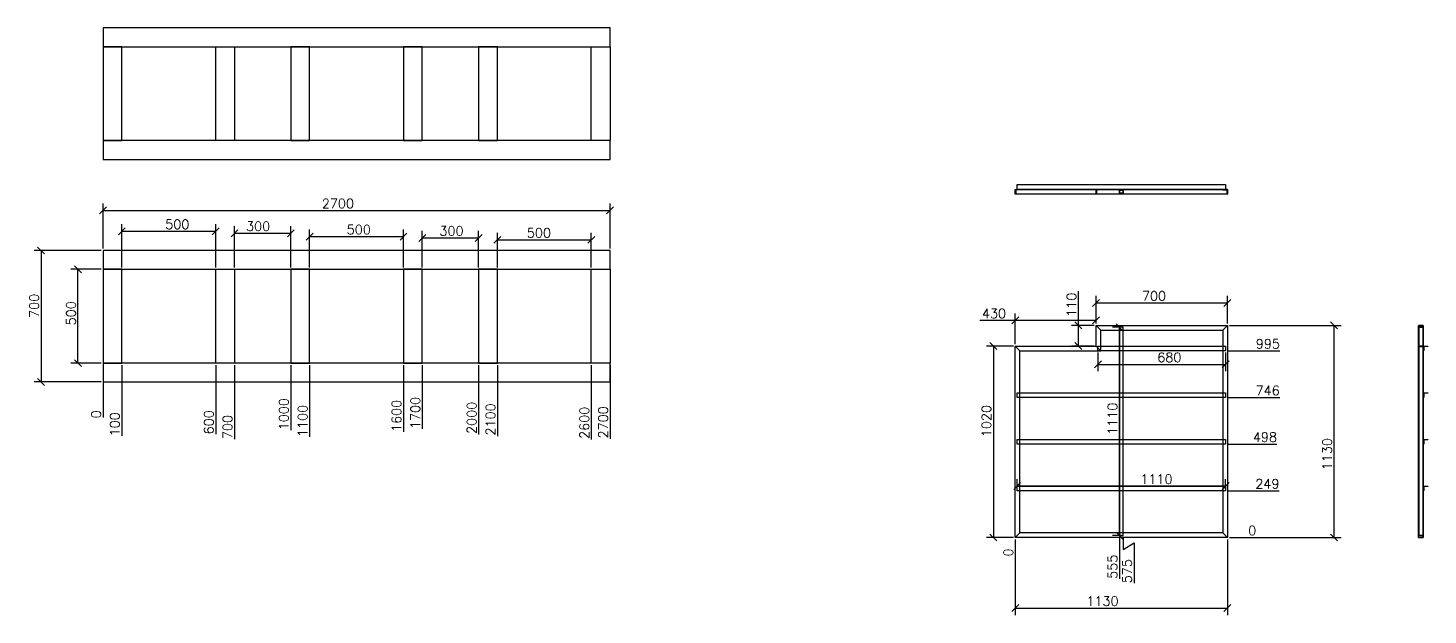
# Model space of a CAD drawing. Header units: millimetres. Extents: x -25270 to 56616, y 992 to 38275.
# Drawn here: x -22888 to -15432, y 33397 to 36523 of the extents above; entities that cross this region are included whole.
import ezdxf

# ---------------------------------------------------------------- set-up
doc = ezdxf.new("R2010")
doc.units = ezdxf.units.MM
doc.layers.add('EPURE', color=2, linetype='Continuous')
doc.layers.add('POTCACH', color=7, linetype='Continuous')
doc.styles.add('DETX4', font='romans.shx', dxfattribs={"height": 50})
doc.dimstyles.new('DETX4', dxfattribs={"dimtxt": 50, "dimasz": 37, "dimexe": 37, "dimexo": 10, "dimgap": 12, "dimtad": 1, "dimdec": 0, "dimdsep": 46, "dimtxsty": 'DETX4', "dimblk": 'OBLIQUE', "dimcen": 0.09, "dimadec": 0, "dimazin": 0, "dimtfac": 1, "dimtdec": 0, "dimtix": 1, "dimtofl": 0, "dimtmove": 0, "dimatfit": 3, "dimldrblk": 'OBLIQUE', "dimfxl": 1, "dimtolj": 1, "dimtzin": 0, "dimarcsym": 0})

# ---------------------------------------------------------------- blocks, each defined once
blk = doc.blocks.new('_OBLIQUE')
at = {"color": 0, "linetype": 'ByBlock'}
blk.add_line((-0.5, -0.5), (0.5, 0.5), dxfattribs=at)
blk = doc.blocks.new('*D218')
at = {"layer": 'Defpoints', "color": 0, "transparency": 16777216}
for p in [(-19788, 35551.2), (-22488, 35337.9), (-19788, 35337.9)]:
    blk.add_point(p, dxfattribs=at)
at = {"layer": 'POTCACH', "color": 0, "lineweight": -2, "transparency": 16777216}
for p, q in [((-22488, 35347.9), (-22488, 35588.2)), ((-19788, 35347.9), (-19788, 35588.2)), ((-22488, 35551.2), (-19788, 35551.2))]:
    blk.add_line(p, q, dxfattribs=at)
at = {"layer": 'POTCACH', "color": 0, "lineweight": -2, "transparency": 16777216, "xscale": 37, "yscale": 37, "zscale": 37, "rotation": 180}
blk.add_blockref('_OBLIQUE', (-22488, 35551.2), dxfattribs=at)
at = {"layer": 'POTCACH', "color": 0, "lineweight": -2, "transparency": 16777216, "xscale": 37, "yscale": 37, "zscale": 37}
blk.add_blockref('_OBLIQUE', (-19788, 35551.2), dxfattribs=at)
at = {"layer": 'POTCACH', "color": 0, "transparency": 16777216, "insert": (-21237.4, 35588.2), "char_height": 50, "attachment_point": 5, "style": 'DETX4'}
blk.add_mtext('\\A1;2700', dxfattribs=at)
blk = doc.blocks.new('*D219')
at = {"layer": 'Defpoints', "color": 0, "transparency": 16777216}
for p in [(-22621.8, 35237.9), (-22488, 35237.9), (-22488, 34737.9)]:
    blk.add_point(p, dxfattribs=at)
at = {"layer": 'POTCACH', "color": 0, "lineweight": -2, "transparency": 16777216}
for p, q in [((-22498, 35237.9), (-22658.8, 35237.9)), ((-22621.8, 34737.9), (-22621.8, 35237.9)), ((-22498, 34737.9), (-22658.8, 34737.9))]:
    blk.add_line(p, q, dxfattribs=at)
at = {"layer": 'POTCACH', "color": 0, "lineweight": -2, "transparency": 16777216, "xscale": 37, "yscale": 37, "zscale": 37}
for p, rotation in [((-22621.8, 35237.9), 90), ((-22621.8, 34737.9), 270)]:
    blk.add_blockref('_OBLIQUE', p, dxfattribs=dict(at, rotation=rotation))
at = {"layer": 'POTCACH', "color": 0, "transparency": 16777216, "insert": (-22658.8, 35003.5), "char_height": 50, "attachment_point": 5, "rotation": 90, "style": 'DETX4'}
blk.add_mtext('\\A1;500', dxfattribs=at)
blk = doc.blocks.new('*D220')
at = {"layer": 'Defpoints', "color": 0, "transparency": 16777216}
for p in [(-22488, 35337.9), (-22817.9, 34637.9), (-22488, 34637.9)]:
    blk.add_point(p, dxfattribs=at)
at = {"layer": 'POTCACH', "color": 0, "lineweight": -2, "transparency": 16777216}
for p, q in [((-22498, 35337.9), (-22854.9, 35337.9)), ((-22817.9, 35337.9), (-22817.9, 34637.9)), ((-22498, 34637.9), (-22854.9, 34637.9))]:
    blk.add_line(p, q, dxfattribs=at)
at = {"layer": 'POTCACH', "color": 0, "lineweight": -2, "transparency": 16777216, "xscale": 37, "yscale": 37, "zscale": 37}
for p, rotation in [((-22817.9, 35337.9), 90), ((-22817.9, 34637.9), 270)]:
    blk.add_blockref('_OBLIQUE', p, dxfattribs=dict(at, rotation=rotation))
at = {"layer": 'POTCACH', "color": 0, "transparency": 16777216, "insert": (-22854.9, 35043.3), "char_height": 50, "attachment_point": 5, "rotation": 90, "style": 'DETX4'}
blk.add_mtext('\\A1;700', dxfattribs=at)
blk = doc.blocks.new('*D221')
at = {"layer": 'Defpoints', "color": 0, "transparency": 16777216}
for p in [(-16500.2, 35058.9), (-17200.2, 34939.2), (-16500.2, 34939.2)]:
    blk.add_point(p, dxfattribs=at)
at = {"layer": 'POTCACH', "color": 0, "lineweight": -2, "transparency": 16777216}
for p, q in [((-17200.2, 34949.2), (-17200.2, 35095.9)), ((-17200.2, 35058.9), (-16500.2, 35058.9)), ((-16500.2, 34949.2), (-16500.2, 35095.9))]:
    blk.add_line(p, q, dxfattribs=at)
at = {"layer": 'POTCACH', "color": 0, "lineweight": -2, "transparency": 16777216, "xscale": 37, "yscale": 37, "zscale": 37, "rotation": 180}
blk.add_blockref('_OBLIQUE', (-17200.2, 35058.9), dxfattribs=at)
at = {"layer": 'POTCACH', "color": 0, "lineweight": -2, "transparency": 16777216, "xscale": 37, "yscale": 37, "zscale": 37}
blk.add_blockref('_OBLIQUE', (-16500.2, 35058.9), dxfattribs=at)
at = {"layer": 'POTCACH', "color": 0, "transparency": 16777216, "insert": (-16891.5, 35095.9), "char_height": 50, "attachment_point": 5, "style": 'DETX4'}
blk.add_mtext('\\A1;700', dxfattribs=at)
blk = doc.blocks.new('*D222')
at = {"layer": 'Defpoints', "color": 0, "transparency": 16777216}
for p in [(-17293.9, 34939.2), (-17200.2, 34939.2), (-17200.2, 34829.2)]:
    blk.add_point(p, dxfattribs=at)
at = {"layer": 'POTCACH', "color": 0, "lineweight": -2, "transparency": 16777216}
for p, q in [((-17293.9, 34939.2), (-17293.9, 35121.6)), ((-17210.2, 34939.2), (-17330.9, 34939.2)), ((-17293.9, 34829.2), (-17293.9, 34939.2)), ((-17210.2, 34829.2), (-17330.9, 34829.2))]:
    blk.add_line(p, q, dxfattribs=at)
at = {"layer": 'POTCACH', "color": 0, "lineweight": -2, "transparency": 16777216, "xscale": 37, "yscale": 37, "zscale": 37}
for p, rotation in [((-17293.9, 34939.2), 90), ((-17293.9, 34829.2), 270)]:
    blk.add_blockref('_OBLIQUE', p, dxfattribs=dict(at, rotation=rotation))
at = {"layer": 'POTCACH', "color": 0, "transparency": 16777216, "insert": (-17330.9, 35048.9), "char_height": 50, "attachment_point": 5, "rotation": 90, "style": 'DETX4'}
blk.add_mtext('\\A1;110', dxfattribs=at)
blk = doc.blocks.new('*D223')
at = {"layer": 'Defpoints', "color": 0, "transparency": 16777216}
for p in [(-17200.2, 34965.4), (-17200.2, 34939.2), (-17630.2, 34829.2)]:
    blk.add_point(p, dxfattribs=at)
at = {"layer": 'POTCACH', "color": 0, "lineweight": -2, "transparency": 16777216}
for p, q in [((-17630.2, 34839.2), (-17630.2, 35002.4)), ((-17200.2, 34949.2), (-17200.2, 35002.4)), ((-17630.2, 34965.4), (-17819.7, 34965.4)), ((-17200.2, 34965.4), (-17630.2, 34965.4))]:
    blk.add_line(p, q, dxfattribs=at)
at = {"layer": 'POTCACH', "color": 0, "lineweight": -2, "transparency": 16777216, "xscale": 37, "yscale": 37, "zscale": 37, "rotation": 180}
blk.add_blockref('_OBLIQUE', (-17630.2, 34965.4), dxfattribs=at)
at = {"layer": 'POTCACH', "color": 0, "lineweight": -2, "transparency": 16777216, "xscale": 37, "yscale": 37, "zscale": 37}
blk.add_blockref('_OBLIQUE', (-17200.2, 34965.4), dxfattribs=at)
at = {"layer": 'POTCACH', "color": 0, "transparency": 16777216, "insert": (-17743.5, 35002.4), "char_height": 50, "attachment_point": 5, "style": 'DETX4'}
blk.add_mtext('\\A1;430', dxfattribs=at)
blk = doc.blocks.new('*D224')
at = {"layer": 'Defpoints', "color": 0, "transparency": 16777216}
for p in [(-17630.2, 34829.2), (-17746.9, 33809.2), (-17630.2, 33809.2)]:
    blk.add_point(p, dxfattribs=at)
at = {"layer": 'POTCACH', "color": 0, "lineweight": -2, "transparency": 16777216}
for p, q in [((-17640.2, 34829.2), (-17783.9, 34829.2)), ((-17746.9, 34829.2), (-17746.9, 33809.2)), ((-17640.2, 33809.2), (-17783.9, 33809.2))]:
    blk.add_line(p, q, dxfattribs=at)
at = {"layer": 'POTCACH', "color": 0, "lineweight": -2, "transparency": 16777216, "xscale": 37, "yscale": 37, "zscale": 37}
for p, rotation in [((-17746.9, 34829.2), 90), ((-17746.9, 33809.2), 270)]:
    blk.add_blockref('_OBLIQUE', p, dxfattribs=dict(at, rotation=rotation))
at = {"layer": 'POTCACH', "color": 0, "transparency": 16777216, "insert": (-17783.9, 34429.5), "char_height": 50, "attachment_point": 5, "rotation": 90, "style": 'DETX4'}
blk.add_mtext('\\A1;1020', dxfattribs=at)
blk = doc.blocks.new('*D225')
at = {"layer": 'Defpoints', "color": 0, "transparency": 16777216}
for p in [(-17630.2, 33809.2), (-16500.2, 33809.2), (-16500.2, 33433.5)]:
    blk.add_point(p, dxfattribs=at)
at = {"layer": 'POTCACH', "color": 0, "lineweight": -2, "transparency": 16777216}
for p, q in [((-17630.2, 33799.2), (-17630.2, 33396.5)), ((-16500.2, 33799.2), (-16500.2, 33396.5)), ((-17630.2, 33433.5), (-16500.2, 33433.5))]:
    blk.add_line(p, q, dxfattribs=at)
at = {"layer": 'POTCACH', "color": 0, "lineweight": -2, "transparency": 16777216, "xscale": 37, "yscale": 37, "zscale": 37, "rotation": 180}
blk.add_blockref('_OBLIQUE', (-17630.2, 33433.5), dxfattribs=at)
at = {"layer": 'POTCACH', "color": 0, "lineweight": -2, "transparency": 16777216, "xscale": 37, "yscale": 37, "zscale": 37}
blk.add_blockref('_OBLIQUE', (-16500.2, 33433.5), dxfattribs=at)
at = {"layer": 'POTCACH', "color": 0, "transparency": 16777216, "insert": (-17165.9, 33470.5), "char_height": 50, "attachment_point": 5, "style": 'DETX4'}
blk.add_mtext('\\A1;1130', dxfattribs=at)
blk = doc.blocks.new('*D226')
at = {"layer": 'Defpoints', "color": 0, "transparency": 16777216}
for p in [(-16500.2, 34939.2), (-15932.2, 34939.2), (-16500.2, 33809.2)]:
    blk.add_point(p, dxfattribs=at)
at = {"layer": 'POTCACH', "color": 0, "lineweight": -2, "transparency": 16777216}
for p, q in [((-16490.2, 34939.2), (-15895.2, 34939.2)), ((-15932.2, 33809.2), (-15932.2, 34939.2)), ((-16490.2, 33809.2), (-15895.2, 33809.2))]:
    blk.add_line(p, q, dxfattribs=at)
at = {"layer": 'POTCACH', "color": 0, "lineweight": -2, "transparency": 16777216, "xscale": 37, "yscale": 37, "zscale": 37}
for p, rotation in [((-15932.2, 34939.2), 90), ((-15932.2, 33809.2), 270)]:
    blk.add_blockref('_OBLIQUE', p, dxfattribs=dict(at, rotation=rotation))
at = {"layer": 'POTCACH', "color": 0, "transparency": 16777216, "insert": (-15969.2, 34253), "char_height": 50, "attachment_point": 5, "rotation": 90, "style": 'DETX4'}
blk.add_mtext('\\A1;1130', dxfattribs=at)
blk = doc.blocks.new('*D227')
at = {"layer": 'Defpoints', "color": 0, "transparency": 16777216}
for p in [(-17075.2, 34929.2), (-17055.2, 34929.2), (-17055.2, 33819.2)]:
    blk.add_point(p, dxfattribs=at)
at = {"layer": 'POTCACH', "color": 0, "lineweight": -2, "transparency": 16777216}
for p, q in [((-17065.2, 34929.2), (-17112.2, 34929.2)), ((-17075.2, 33819.2), (-17075.2, 34929.2)), ((-17065.2, 33819.2), (-17112.2, 33819.2))]:
    blk.add_line(p, q, dxfattribs=at)
at = {"layer": 'POTCACH', "color": 0, "lineweight": -2, "transparency": 16777216, "xscale": 37, "yscale": 37, "zscale": 37}
for p, rotation in [((-17075.2, 34929.2), 90), ((-17075.2, 33819.2), 270)]:
    blk.add_blockref('_OBLIQUE', p, dxfattribs=dict(at, rotation=rotation))
at = {"layer": 'POTCACH', "color": 0, "transparency": 16777216, "insert": (-17112.2, 34441.5), "char_height": 50, "attachment_point": 5, "rotation": 90, "style": 'DETX4'}
blk.add_mtext('\\A1;1110', dxfattribs=at)
blk = doc.blocks.new('*D228')
at = {"layer": 'Defpoints', "color": 0, "transparency": 16777216}
for p in [(-17620.2, 34083), (-17620.2, 34058), (-16510.2, 34058)]:
    blk.add_point(p, dxfattribs=at)
at = {"layer": 'POTCACH', "color": 0, "lineweight": -2, "transparency": 16777216}
for p, q in [((-17620.2, 34068), (-17620.2, 34120)), ((-16510.2, 34083), (-17620.2, 34083)), ((-16510.2, 34068), (-16510.2, 34120))]:
    blk.add_line(p, q, dxfattribs=at)
at = {"layer": 'POTCACH', "color": 0, "lineweight": -2, "transparency": 16777216, "xscale": 37, "yscale": 37, "zscale": 37, "rotation": 180}
blk.add_blockref('_OBLIQUE', (-17620.2, 34083), dxfattribs=at)
at = {"layer": 'POTCACH', "color": 0, "lineweight": -2, "transparency": 16777216, "xscale": 37, "yscale": 37, "zscale": 37}
blk.add_blockref('_OBLIQUE', (-16510.2, 34083), dxfattribs=at)
at = {"layer": 'POTCACH', "color": 0, "transparency": 16777216, "insert": (-16878.4, 34120), "char_height": 50, "attachment_point": 5, "style": 'DETX4'}
blk.add_mtext('\\A1;1110', dxfattribs=at)
blk = doc.blocks.new('*D229')
at = {"layer": 'Defpoints', "color": 0, "transparency": 16777216}
for p in [(-17190.2, 34804.2), (-16510.2, 34804.2), (-16510.2, 34731.6)]:
    blk.add_point(p, dxfattribs=at)
at = {"layer": 'POTCACH', "color": 0, "lineweight": -2, "transparency": 16777216}
for p, q in [((-17190.2, 34794.2), (-17190.2, 34694.6)), ((-16510.2, 34794.2), (-16510.2, 34694.6)), ((-17190.2, 34731.6), (-16510.2, 34731.6))]:
    blk.add_line(p, q, dxfattribs=at)
at = {"layer": 'POTCACH', "color": 0, "lineweight": -2, "transparency": 16777216, "xscale": 37, "yscale": 37, "zscale": 37, "rotation": 180}
blk.add_blockref('_OBLIQUE', (-17190.2, 34731.6), dxfattribs=at)
at = {"layer": 'POTCACH', "color": 0, "lineweight": -2, "transparency": 16777216, "xscale": 37, "yscale": 37, "zscale": 37}
blk.add_blockref('_OBLIQUE', (-16510.2, 34731.6), dxfattribs=at)
at = {"layer": 'POTCACH', "color": 0, "transparency": 16777216, "insert": (-16809.6, 34768.6), "char_height": 50, "attachment_point": 5, "style": 'DETX4'}
blk.add_mtext('\\A1;680', dxfattribs=at)
blk = doc.blocks.new('*D230')
at = {"layer": 'Defpoints', "color": 0, "transparency": 16777216}
for p in [(-16500.2, 33809.2), (-16500.2, 33809.2), (-16396.8, 33809.2)]:
    blk.add_point(p, dxfattribs=at)
at = {"layer": 'POTCACH', "color": 0, "lineweight": -2, "transparency": 16777216}
blk.add_line((-16490.2, 33809.2), (-16351.5, 33809.2), dxfattribs=at)
at = {"layer": 'POTCACH', "color": 0, "transparency": 16777216, "insert": (-16368.2, 33846.2), "char_height": 50, "attachment_point": 5, "style": 'DETX4'}
blk.add_mtext('\\A1;0', dxfattribs=at)
blk = doc.blocks.new('*D231')
at = {"layer": 'Defpoints', "color": 0, "transparency": 16777216}
for p in [(-16510.2, 34058), (-16362.7, 34058), (-16500.2, 33809.2)]:
    blk.add_point(p, dxfattribs=at)
at = {"layer": 'POTCACH', "color": 0, "lineweight": -2, "transparency": 16777216}
blk.add_line((-16500.2, 34058), (-16224.5, 34058), dxfattribs=at)
at = {"layer": 'POTCACH', "color": 0, "transparency": 16777216, "insert": (-16287.6, 34095), "char_height": 50, "attachment_point": 5, "style": 'DETX4'}
blk.add_mtext('\\A1;249', dxfattribs=at)
blk = doc.blocks.new('*D232')
at = {"layer": 'Defpoints', "color": 0, "transparency": 16777216}
for p in [(-16510.2, 34306.7), (-16377.1, 34306.7), (-16500.2, 33809.2)]:
    blk.add_point(p, dxfattribs=at)
at = {"layer": 'POTCACH', "color": 0, "lineweight": -2, "transparency": 16777216}
blk.add_line((-16500.2, 34306.7), (-16236.5, 34306.7), dxfattribs=at)
at = {"layer": 'POTCACH', "color": 0, "transparency": 16777216, "insert": (-16300.8, 34343.7), "char_height": 50, "attachment_point": 5, "style": 'DETX4'}
blk.add_mtext('\\A1;498', dxfattribs=at)
blk = doc.blocks.new('*D233')
at = {"layer": 'Defpoints', "color": 0, "transparency": 16777216}
for p in [(-16510.2, 34555.5), (-16362.6, 34555.5), (-16500.2, 33809.2)]:
    blk.add_point(p, dxfattribs=at)
at = {"layer": 'POTCACH', "color": 0, "lineweight": -2, "transparency": 16777216}
blk.add_line((-16500.2, 34555.5), (-16222, 34555.5), dxfattribs=at)
at = {"layer": 'POTCACH', "color": 0, "transparency": 16777216, "insert": (-16286.3, 34592.5), "char_height": 50, "attachment_point": 5, "style": 'DETX4'}
blk.add_mtext('\\A1;746', dxfattribs=at)
blk = doc.blocks.new('*D234')
at = {"layer": 'Defpoints', "color": 0, "transparency": 16777216}
for p in [(-16510.2, 34804.2), (-16361.5, 34804.2), (-16500.2, 33809.2)]:
    blk.add_point(p, dxfattribs=at)
at = {"layer": 'POTCACH', "color": 0, "lineweight": -2, "transparency": 16777216}
blk.add_line((-16500.2, 34804.2), (-16221, 34804.2), dxfattribs=at)
at = {"layer": 'POTCACH', "color": 0, "transparency": 16777216, "insert": (-16285.2, 34841.2), "char_height": 50, "attachment_point": 5, "style": 'DETX4'}
blk.add_mtext('\\A1;995', dxfattribs=at)
blk = doc.blocks.new('*D235')
at = {"layer": 'Defpoints', "color": 0, "transparency": 16777216}
for p in [(-17630.2, 33809.2), (-17630.2, 33809.2), (-17630.2, 33758.1)]:
    blk.add_point(p, dxfattribs=at)
at = {"layer": 'POTCACH', "color": 0, "lineweight": -2, "transparency": 16777216}
blk.add_line((-17630.2, 33799.2), (-17630.2, 33712.8), dxfattribs=at)
at = {"layer": 'POTCACH', "color": 0, "transparency": 16777216, "insert": (-17667.2, 33729.4), "char_height": 50, "attachment_point": 5, "rotation": 90, "style": 'DETX4'}
blk.add_mtext('\\A1;0', dxfattribs=at)
blk = doc.blocks.new('*D236')
at = {"layer": 'Defpoints', "color": 0, "transparency": 16777216}
for p in [(-17630.2, 33809.2), (-17075.2, 33819.2), (-17075.2, 33729.7)]:
    blk.add_point(p, dxfattribs=at)
at = {"layer": 'POTCACH', "color": 0, "lineweight": -2, "transparency": 16777216}
blk.add_line((-17075.2, 33809.2), (-17075.2, 33589.1), dxfattribs=at)
at = {"layer": 'POTCACH', "color": 0, "transparency": 16777216, "insert": (-17112.2, 33653.4), "char_height": 50, "attachment_point": 5, "rotation": 90, "style": 'DETX4'}
blk.add_mtext('\\A1;555', dxfattribs=at)
blk = doc.blocks.new('*D237')
at = {"layer": 'Defpoints', "color": 0, "transparency": 16777216}
for p in [(-17630.2, 33809.2), (-17055.2, 33819.2), (-16997.8, 33706.2)]:
    blk.add_point(p, dxfattribs=at)
at = {"layer": 'POTCACH', "color": 0, "lineweight": -2, "transparency": 16777216}
for p, q in [((-17055.2, 33809.2), (-17055.2, 33745.2)), ((-17055.2, 33745.2), (-16997.8, 33780.2)), ((-16997.8, 33780.2), (-16997.8, 33565.6))]:
    blk.add_line(p, q, dxfattribs=at)
at = {"layer": 'POTCACH', "color": 0, "transparency": 16777216, "insert": (-17034.8, 33629.9), "char_height": 50, "attachment_point": 5, "rotation": 90, "style": 'DETX4'}
blk.add_mtext('\\A1;575', dxfattribs=at)
blk = doc.blocks.new('*D238')
at = {"layer": 'Defpoints', "color": 0, "transparency": 16777216}
for p in [(-22488, 34737.9), (-22488, 34687.9), (-22488, 34493.6)]:
    blk.add_point(p, dxfattribs=at)
at = {"layer": 'POTCACH', "color": 0, "lineweight": -2, "transparency": 16777216}
blk.add_line((-22488, 34727.9), (-22488, 34448.3), dxfattribs=at)
at = {"layer": 'POTCACH', "color": 0, "transparency": 16777216, "insert": (-22525, 34465), "char_height": 50, "attachment_point": 5, "rotation": 90, "style": 'DETX4'}
blk.add_mtext('\\A1;0', dxfattribs=at)
blk = doc.blocks.new('*D239')
at = {"layer": 'Defpoints', "color": 0, "transparency": 16777216}
for p in [(-22488, 34687.9), (-22388, 34737.9), (-22388, 34484.7)]:
    blk.add_point(p, dxfattribs=at)
at = {"layer": 'POTCACH', "color": 0, "lineweight": -2, "transparency": 16777216}
blk.add_line((-22388, 34727.9), (-22388, 34351.3), dxfattribs=at)
at = {"layer": 'POTCACH', "color": 0, "transparency": 16777216, "insert": (-22425, 34412), "char_height": 50, "attachment_point": 5, "rotation": 90, "style": 'DETX4'}
blk.add_mtext('\\A1;100', dxfattribs=at)
blk = doc.blocks.new('*D240')
at = {"layer": 'Defpoints', "color": 0, "transparency": 16777216}
for p in [(-22488, 34687.9), (-21888, 34737.9), (-21888, 34498.1)]:
    blk.add_point(p, dxfattribs=at)
at = {"layer": 'POTCACH', "color": 0, "lineweight": -2, "transparency": 16777216}
blk.add_line((-21888, 34727.9), (-21888, 34359.9), dxfattribs=at)
at = {"layer": 'POTCACH', "color": 0, "transparency": 16777216, "insert": (-21925, 34423), "char_height": 50, "attachment_point": 5, "rotation": 90, "style": 'DETX4'}
blk.add_mtext('\\A1;600', dxfattribs=at)
blk = doc.blocks.new('*D241')
at = {"layer": 'Defpoints', "color": 0, "transparency": 16777216}
for p in [(-22488, 34687.9), (-21788, 34737.9), (-21788, 34473.6)]:
    blk.add_point(p, dxfattribs=at)
at = {"layer": 'POTCACH', "color": 0, "lineweight": -2, "transparency": 16777216}
blk.add_line((-21788, 34727.9), (-21788, 34333.1), dxfattribs=at)
at = {"layer": 'POTCACH', "color": 0, "transparency": 16777216, "insert": (-21825, 34397.4), "char_height": 50, "attachment_point": 5, "rotation": 90, "style": 'DETX4'}
blk.add_mtext('\\A1;700', dxfattribs=at)
blk = doc.blocks.new('*D242')
at = {"layer": 'Defpoints', "color": 0, "transparency": 16777216}
for p in [(-22488, 34687.9), (-21488, 34737.9), (-21488, 34562.4)]:
    blk.add_point(p, dxfattribs=at)
at = {"layer": 'POTCACH', "color": 0, "lineweight": -2, "transparency": 16777216}
blk.add_line((-21488, 34727.9), (-21488, 34381.4), dxfattribs=at)
at = {"layer": 'POTCACH', "color": 0, "transparency": 16777216, "insert": (-21525, 34465.9), "char_height": 50, "attachment_point": 5, "rotation": 90, "style": 'DETX4'}
blk.add_mtext('\\A1;1000', dxfattribs=at)
blk = doc.blocks.new('*D243')
at = {"layer": 'Defpoints', "color": 0, "transparency": 16777216}
for p in [(-22488, 34687.9), (-21388, 34737.9), (-21388, 34526.9)]:
    blk.add_point(p, dxfattribs=at)
at = {"layer": 'POTCACH', "color": 0, "lineweight": -2, "transparency": 16777216}
blk.add_line((-21388, 34727.9), (-21388, 34345.9), dxfattribs=at)
at = {"layer": 'POTCACH', "color": 0, "transparency": 16777216, "insert": (-21425, 34430.4), "char_height": 50, "attachment_point": 5, "rotation": 90, "style": 'DETX4'}
blk.add_mtext('\\A1;1100', dxfattribs=at)
blk = doc.blocks.new('*D244')
at = {"layer": 'Defpoints', "color": 0, "transparency": 16777216}
for p in [(-22488, 34687.9), (-20888, 34737.9), (-20888, 34553.6)]:
    blk.add_point(p, dxfattribs=at)
at = {"layer": 'POTCACH', "color": 0, "lineweight": -2, "transparency": 16777216}
blk.add_line((-20888, 34727.9), (-20888, 34372.5), dxfattribs=at)
at = {"layer": 'POTCACH', "color": 0, "transparency": 16777216, "insert": (-20925, 34457), "char_height": 50, "attachment_point": 5, "rotation": 90, "style": 'DETX4'}
blk.add_mtext('\\A1;1600', dxfattribs=at)
blk = doc.blocks.new('*D245')
at = {"layer": 'Defpoints', "color": 0, "transparency": 16777216}
for p in [(-22488, 34687.9), (-20788, 34737.9), (-20788, 34569.1)]:
    blk.add_point(p, dxfattribs=at)
at = {"layer": 'POTCACH', "color": 0, "lineweight": -2, "transparency": 16777216}
blk.add_line((-20788, 34727.9), (-20788, 34388.1), dxfattribs=at)
at = {"layer": 'POTCACH', "color": 0, "transparency": 16777216, "insert": (-20825, 34472.6), "char_height": 50, "attachment_point": 5, "rotation": 90, "style": 'DETX4'}
blk.add_mtext('\\A1;1700', dxfattribs=at)
blk = doc.blocks.new('*D246')
at = {"layer": 'Defpoints', "color": 0, "transparency": 16777216}
for p in [(-22488, 34687.9), (-20488, 34737.9), (-20488, 34546.8)]:
    blk.add_point(p, dxfattribs=at)
at = {"layer": 'POTCACH', "color": 0, "lineweight": -2, "transparency": 16777216}
blk.add_line((-20488, 34727.9), (-20488, 34358.6), dxfattribs=at)
at = {"layer": 'POTCACH', "color": 0, "transparency": 16777216, "insert": (-20525, 34446.7), "char_height": 50, "attachment_point": 5, "rotation": 90, "style": 'DETX4'}
blk.add_mtext('\\A1;2000', dxfattribs=at)
blk = doc.blocks.new('*D247')
at = {"layer": 'Defpoints', "color": 0, "transparency": 16777216}
for p in [(-22488, 34687.9), (-20388, 34737.9), (-20388, 34537.9)]:
    blk.add_point(p, dxfattribs=at)
at = {"layer": 'POTCACH', "color": 0, "lineweight": -2, "transparency": 16777216}
blk.add_line((-20388, 34727.9), (-20388, 34349.8), dxfattribs=at)
at = {"layer": 'POTCACH', "color": 0, "transparency": 16777216, "insert": (-20425, 34437.8), "char_height": 50, "attachment_point": 5, "rotation": 90, "style": 'DETX4'}
blk.add_mtext('\\A1;2100', dxfattribs=at)
blk = doc.blocks.new('*D248')
at = {"layer": 'Defpoints', "color": 0, "transparency": 16777216}
for p in [(-22488, 34687.9), (-19888, 34737.9), (-19888, 34520.2)]:
    blk.add_point(p, dxfattribs=at)
at = {"layer": 'POTCACH', "color": 0, "lineweight": -2, "transparency": 16777216}
blk.add_line((-19888, 34727.9), (-19888, 34332), dxfattribs=at)
at = {"layer": 'POTCACH', "color": 0, "transparency": 16777216, "insert": (-19925, 34420.1), "char_height": 50, "attachment_point": 5, "rotation": 90, "style": 'DETX4'}
blk.add_mtext('\\A1;2600', dxfattribs=at)
blk = doc.blocks.new('*D249')
at = {"layer": 'Defpoints', "color": 0, "transparency": 16777216}
for p in [(-22488, 34687.9), (-19788, 34737.9), (-19788, 34522.4)]:
    blk.add_point(p, dxfattribs=at)
at = {"layer": 'POTCACH', "color": 0, "lineweight": -2, "transparency": 16777216}
blk.add_line((-19788, 34727.9), (-19788, 34334.2), dxfattribs=at)
at = {"layer": 'POTCACH', "color": 0, "transparency": 16777216, "insert": (-19825, 34422.3), "char_height": 50, "attachment_point": 5, "rotation": 90, "style": 'DETX4'}
blk.add_mtext('\\A1;2700', dxfattribs=at)
blk = doc.blocks.new('*D250')
at = {"layer": 'Defpoints', "color": 0, "transparency": 16777216}
for p in [(-21888, 35440.4), (-22388, 35237.9), (-21888, 35237.9)]:
    blk.add_point(p, dxfattribs=at)
at = {"layer": 'POTCACH', "color": 0, "lineweight": -2, "transparency": 16777216}
for p, q in [((-22388, 35247.9), (-22388, 35477.4)), ((-22388, 35440.4), (-21888, 35440.4)), ((-21888, 35247.9), (-21888, 35477.4))]:
    blk.add_line(p, q, dxfattribs=at)
at = {"layer": 'POTCACH', "color": 0, "lineweight": -2, "transparency": 16777216, "xscale": 37, "yscale": 37, "zscale": 37, "rotation": 180}
blk.add_blockref('_OBLIQUE', (-22388, 35440.4), dxfattribs=at)
at = {"layer": 'POTCACH', "color": 0, "lineweight": -2, "transparency": 16777216, "xscale": 37, "yscale": 37, "zscale": 37}
blk.add_blockref('_OBLIQUE', (-21888, 35440.4), dxfattribs=at)
at = {"layer": 'POTCACH', "color": 0, "transparency": 16777216, "insert": (-22092.4, 35477.4), "char_height": 50, "attachment_point": 5, "style": 'DETX4'}
blk.add_mtext('\\A1;500', dxfattribs=at)
blk = doc.blocks.new('*D251')
at = {"layer": 'Defpoints', "color": 0, "transparency": 16777216}
for p in [(-21488, 35429.9), (-21788, 35237.9), (-21488, 35237.9)]:
    blk.add_point(p, dxfattribs=at)
at = {"layer": 'POTCACH', "color": 0, "lineweight": -2, "transparency": 16777216}
for p, q in [((-21788, 35247.9), (-21788, 35466.9)), ((-21788, 35429.9), (-21488, 35429.9)), ((-21488, 35247.9), (-21488, 35466.9))]:
    blk.add_line(p, q, dxfattribs=at)
at = {"layer": 'POTCACH', "color": 0, "lineweight": -2, "transparency": 16777216, "xscale": 37, "yscale": 37, "zscale": 37, "rotation": 180}
blk.add_blockref('_OBLIQUE', (-21788, 35429.9), dxfattribs=at)
at = {"layer": 'POTCACH', "color": 0, "lineweight": -2, "transparency": 16777216, "xscale": 37, "yscale": 37, "zscale": 37}
blk.add_blockref('_OBLIQUE', (-21488, 35429.9), dxfattribs=at)
at = {"layer": 'POTCACH', "color": 0, "transparency": 16777216, "insert": (-21662.2, 35466.9), "char_height": 50, "attachment_point": 5, "style": 'DETX4'}
blk.add_mtext('\\A1;300', dxfattribs=at)
blk = doc.blocks.new('*D252')
at = {"layer": 'Defpoints', "color": 0, "transparency": 16777216}
for p in [(-20888, 35412.2), (-21388, 35237.9), (-20888, 35237.9)]:
    blk.add_point(p, dxfattribs=at)
at = {"layer": 'POTCACH', "color": 0, "lineweight": -2, "transparency": 16777216}
for p, q in [((-21388, 35247.9), (-21388, 35449.2)), ((-20888, 35247.9), (-20888, 35449.2)), ((-21388, 35412.2), (-20888, 35412.2))]:
    blk.add_line(p, q, dxfattribs=at)
at = {"layer": 'POTCACH', "color": 0, "lineweight": -2, "transparency": 16777216, "xscale": 37, "yscale": 37, "zscale": 37, "rotation": 180}
blk.add_blockref('_OBLIQUE', (-21388, 35412.2), dxfattribs=at)
at = {"layer": 'POTCACH', "color": 0, "lineweight": -2, "transparency": 16777216, "xscale": 37, "yscale": 37, "zscale": 37}
blk.add_blockref('_OBLIQUE', (-20888, 35412.2), dxfattribs=at)
at = {"layer": 'POTCACH', "color": 0, "transparency": 16777216, "insert": (-21126.2, 35449.2), "char_height": 50, "attachment_point": 5, "style": 'DETX4'}
blk.add_mtext('\\A1;500', dxfattribs=at)
blk = doc.blocks.new('*D253')
at = {"layer": 'Defpoints', "color": 0, "transparency": 16777216}
for p in [(-20488, 35405.2), (-20788, 35237.9), (-20488, 35237.9)]:
    blk.add_point(p, dxfattribs=at)
at = {"layer": 'POTCACH', "color": 0, "lineweight": -2, "transparency": 16777216}
for p, q in [((-20788, 35247.9), (-20788, 35442.2)), ((-20488, 35247.9), (-20488, 35442.2)), ((-20788, 35405.2), (-20488, 35405.2))]:
    blk.add_line(p, q, dxfattribs=at)
at = {"layer": 'POTCACH', "color": 0, "lineweight": -2, "transparency": 16777216, "xscale": 37, "yscale": 37, "zscale": 37, "rotation": 180}
blk.add_blockref('_OBLIQUE', (-20788, 35405.2), dxfattribs=at)
at = {"layer": 'POTCACH', "color": 0, "lineweight": -2, "transparency": 16777216, "xscale": 37, "yscale": 37, "zscale": 37}
blk.add_blockref('_OBLIQUE', (-20488, 35405.2), dxfattribs=at)
at = {"layer": 'POTCACH', "color": 0, "transparency": 16777216, "insert": (-20632.4, 35442.2), "char_height": 50, "attachment_point": 5, "style": 'DETX4'}
blk.add_mtext('\\A1;300', dxfattribs=at)
blk = doc.blocks.new('*D254')
at = {"layer": 'Defpoints', "color": 0, "transparency": 16777216}
for p in [(-19888, 35394.6), (-20388, 35237.9), (-19888, 35237.9)]:
    blk.add_point(p, dxfattribs=at)
at = {"layer": 'POTCACH', "color": 0, "lineweight": -2, "transparency": 16777216}
for p, q in [((-20388, 35247.9), (-20388, 35431.6)), ((-19888, 35247.9), (-19888, 35431.6)), ((-20388, 35394.6), (-19888, 35394.6))]:
    blk.add_line(p, q, dxfattribs=at)
at = {"layer": 'POTCACH', "color": 0, "lineweight": -2, "transparency": 16777216, "xscale": 37, "yscale": 37, "zscale": 37, "rotation": 180}
blk.add_blockref('_OBLIQUE', (-20388, 35394.6), dxfattribs=at)
at = {"layer": 'POTCACH', "color": 0, "lineweight": -2, "transparency": 16777216, "xscale": 37, "yscale": 37, "zscale": 37}
blk.add_blockref('_OBLIQUE', (-19888, 35394.6), dxfattribs=at)
at = {"layer": 'POTCACH', "color": 0, "transparency": 16777216, "insert": (-20166.9, 35431.6), "char_height": 50, "attachment_point": 5, "style": 'DETX4'}
blk.add_mtext('\\A1;500', dxfattribs=at)

msp = doc.modelspace()

# ---------------------------------------------------------------- linework, layer by layer
at = {"layer": 'EPURE'}
for points in [[(-17630.2, 35663.7), (-17605.2, 35663.7), (-17605.2, 35663.1, -0.414214), (-17607, 35661.2), (-17623.9, 35661.2, 0.414214), (-17627.7, 35657.5), (-17627.7, 35640.6, -0.414214), (-17629.5, 35638.7), (-17630.2, 35638.7), (-17630.2, 35663.7)], [(-17200.2, 35663.7), (-17175.2, 35663.7), (-17175.2, 35663.1, -0.414214), (-17177, 35661.2), (-17193.9, 35661.2, 0.414214), (-17197.7, 35657.5), (-17197.7, 35640.6, -0.414214), (-17199.5, 35638.7), (-17200.2, 35638.7), (-17200.2, 35663.7)], [(-16500.2, 35663.7), (-16525.2, 35663.7), (-16525.2, 35663.1, 0.414214), (-16523.3, 35661.2), (-16506.4, 35661.2, -0.414214), (-16502.7, 35657.5), (-16502.7, 35640.6, 0.414214), (-16500.8, 35638.7), (-16500.2, 35638.7), (-16500.2, 35663.7)], [(-15457.3, 34939.2), (-15482.3, 34939.2), (-15482.3, 34938.6, 0.414214), (-15480.4, 34936.7), (-15463.5, 34936.7, -0.414214), (-15459.8, 34933), (-15459.8, 34916.1, 0.414214), (-15457.9, 34914.2), (-15457.3, 34914.2), (-15457.3, 34939.2)], [(-15457.3, 34829.2), (-15482.3, 34829.2), (-15482.3, 34828.6, 0.414214), (-15480.4, 34826.7), (-15463.5, 34826.7, -0.414214), (-15459.8, 34823), (-15459.8, 34806.1, 0.414214), (-15457.9, 34804.2), (-15457.3, 34804.2), (-15457.3, 34829.2)], [(-15457.3, 34829.2), (-15432.3, 34829.2), (-15432.3, 34828.6, -0.414214), (-15434.2, 34826.7), (-15451, 34826.7, 0.414214), (-15454.8, 34823), (-15454.8, 34806.1, -0.414214), (-15456.7, 34804.2), (-15457.3, 34804.2), (-15457.3, 34829.2)], [(-15457.3, 34580.5), (-15432.3, 34580.5), (-15432.3, 34579.8, -0.414214), (-15434.2, 34578), (-15451, 34578, 0.414214), (-15454.8, 34574.2), (-15454.8, 34557.3, -0.414214), (-15456.7, 34555.5), (-15457.3, 34555.5), (-15457.3, 34580.5)], [(-15457.3, 34331.7), (-15432.3, 34331.7), (-15432.3, 34331.1, -0.414214), (-15434.2, 34329.2), (-15451, 34329.2, 0.414214), (-15454.8, 34325.5), (-15454.8, 34308.6, -0.414214), (-15456.7, 34306.7), (-15457.3, 34306.7), (-15457.3, 34331.7)], [(-15457.3, 34083), (-15432.3, 34083), (-15432.3, 34082.3, -0.414214), (-15434.2, 34080.5), (-15451, 34080.5, 0.414214), (-15454.8, 34076.7), (-15454.8, 34059.8, -0.414214), (-15456.7, 34058), (-15457.3, 34058), (-15457.3, 34083)], [(-15457.3, 33809.2), (-15457.3, 33834.2), (-15457.9, 33834.2, 0.414214), (-15459.8, 33832.3), (-15459.8, 33815.5, -0.414214), (-15463.5, 33811.7), (-15480.4, 33811.7, 0.414214), (-15482.3, 33809.8), (-15482.3, 33809.2), (-15457.3, 33809.2)]]:
    msp.add_lwpolyline(points, format="xyb", dxfattribs=at)
at = {"layer": 'POTCACH'}
for p, q in [((-17200.2, 34939.2), (-17175.2, 34914.2)), ((-16500.2, 34939.2), (-16525.2, 34914.2)), ((-17630.2, 34829.2), (-17605.2, 34804.2)), ((-17200.2, 34829.2), (-17175.2, 34804.2)), ((-17605.2, 33834.2), (-17630.2, 33809.2)), ((-16525.2, 33834.2), (-16500.2, 33809.2))]:
    msp.add_line(p, q, dxfattribs=at)
for points in [[(-22488, 36423), (-19788, 36423), (-19788, 36523), (-22488, 36523)], [(-22388, 36423), (-22488, 36423), (-22488, 35923), (-22388, 35923)], [(-21888, 36423), (-21788, 36423), (-21788, 35923), (-21888, 35923)], [(-21388, 36423), (-21488, 36423), (-21488, 35923), (-21388, 35923)], [(-20788, 36423), (-20888, 36423), (-20888, 35923), (-20788, 35923)], [(-20388, 36423), (-20488, 36423), (-20488, 35923), (-20388, 35923)], [(-19888, 36423), (-19788, 36423), (-19788, 35923), (-19888, 35923)], [(-22488, 35823), (-19788, 35823), (-19788, 35923), (-22488, 35923)], [(-17630.2, 35663.7), (-16500.2, 35663.7), (-16500.2, 35638.7), (-17630.2, 35638.7)], [(-17620.2, 35688.7), (-16510.2, 35688.7), (-16510.2, 35663.7), (-17620.2, 35663.7)], [(-17075.2, 35661.2), (-17055.2, 35661.2), (-17055.2, 35641.2), (-17075.2, 35641.2)], [(-17073.2, 35659.2), (-17057.2, 35659.2), (-17057.2, 35643.2), (-17073.2, 35643.2)], [(-22488, 35237.9), (-19788, 35237.9), (-19788, 35337.9), (-22488, 35337.9)], [(-22388, 35237.9), (-22488, 35237.9), (-22488, 34737.9), (-22388, 34737.9)], [(-21888, 35237.9), (-21788, 35237.9), (-21788, 34737.9), (-21888, 34737.9)], [(-21388, 35237.9), (-21488, 35237.9), (-21488, 34737.9), (-21388, 34737.9)], [(-20788, 35237.9), (-20888, 35237.9), (-20888, 34737.9), (-20788, 34737.9)], [(-20388, 35237.9), (-20488, 35237.9), (-20488, 34737.9), (-20388, 34737.9)], [(-19888, 35237.9), (-19788, 35237.9), (-19788, 34737.9), (-19888, 34737.9)], [(-17605.2, 34804.2), (-17175.2, 34804.2), (-17175.2, 34914.2), (-16525.2, 34914.2), (-16525.2, 33834.2), (-17605.2, 33834.2)], [(-17075.2, 33819.2), (-17055.2, 33819.2), (-17055.2, 34929.2), (-17075.2, 34929.2)], [(-15482.3, 34939.2), (-15457.3, 34939.2), (-15457.3, 33809.2), (-15482.3, 33809.2)], [(-15459.8, 33819.2), (-15479.8, 33819.2), (-15479.8, 34929.2), (-15459.8, 34929.2)], [(-17190.2, 34829.2), (-16510.2, 34829.2), (-16510.2, 34804.2), (-17190.2, 34804.2)], [(-22488, 34637.9), (-19788, 34637.9), (-19788, 34737.9), (-22488, 34737.9)], [(-17620.2, 34580.5), (-16510.2, 34580.5), (-16510.2, 34555.5), (-17620.2, 34555.5)], [(-17620.2, 34331.7), (-16510.2, 34331.7), (-16510.2, 34306.7), (-17620.2, 34306.7)], [(-17620.2, 34083), (-16510.2, 34083), (-16510.2, 34058), (-17620.2, 34058)]]:
    msp.add_lwpolyline(points, close=True, dxfattribs=at)
msp.add_lwpolyline([(-17630.2, 34829.2), (-17200.2, 34829.2), (-17200.2, 34939.2), (-16500.2, 34939.2), (-16500.2, 33809.2), (-17630.2, 33809.2), (-17630.2, 34829.2)], dxfattribs=at)

# ---------------------------------------------------------------- dimensions: what is measured, and where the dimension line sits
for base, p1, p2, picture, middle in [((-19788, 35551.2), (-22488, 35337.9), (-19788, 35337.9), '*D218', (-21237.4, 35551.2)), ((-21888, 35440.4), (-22388, 35237.9), (-21888, 35237.9), '*D250', (-22092.4, 35440.4)), ((-21488, 35429.9), (-21788, 35237.9), (-21488, 35237.9), '*D251', (-21662.2, 35429.9)), ((-20888, 35412.2), (-21388, 35237.9), (-20888, 35237.9), '*D252', (-21126.2, 35412.2)), ((-20488, 35405.2), (-20788, 35237.9), (-20488, 35237.9), '*D253', (-20632.4, 35405.2)), ((-19888, 35394.6), (-20388, 35237.9), (-19888, 35237.9), '*D254', (-20166.9, 35394.6)), ((-16500.2, 35058.9), (-17200.2, 34939.2), (-16500.2, 34939.2), '*D221', (-16891.5, 35058.9)), ((-17200.2, 34965.4), (-17630.2, 34829.2), (-17200.2, 34939.2), '*D223', (-17743.5, 34965.4)), ((-16510.2, 34731.6), (-17190.2, 34804.2), (-16510.2, 34804.2), '*D229', (-16809.6, 34731.6)), ((-17620.2, 34083), (-16510.2, 34058), (-17620.2, 34058), '*D228', (-16878.4, 34083)), ((-16500.2, 33433.5), (-17630.2, 33809.2), (-16500.2, 33809.2), '*D225', (-17165.9, 33433.5))]:
    dim = msp.add_linear_dim(base=base, p1=p1, p2=p2, dimstyle='DETX4', dxfattribs=at)
    dim.commit()
    dim.dimension.update_dxf_attribs({"geometry": picture, "text_midpoint": middle, "dimtype": 160})
for base, p1, p2, picture, middle in [((-22817.9, 34637.9), (-22488, 35337.9), (-22488, 34637.9), '*D220', (-22817.9, 35043.3)), ((-22621.8, 35237.9), (-22488, 34737.9), (-22488, 35237.9), '*D219', (-22621.8, 35003.5)), ((-17293.9, 34939.2), (-17200.2, 34829.2), (-17200.2, 34939.2), '*D222', (-17293.9, 35048.9)), ((-17075.2, 34929.2), (-17055.2, 33819.2), (-17055.2, 34929.2), '*D227', (-17075.2, 34441.5)), ((-15932.2, 34939.2), (-16500.2, 33809.2), (-16500.2, 34939.2), '*D226', (-15932.2, 34253)), ((-17746.9, 33809.2), (-17630.2, 34829.2), (-17630.2, 33809.2), '*D224', (-17746.9, 34429.5))]:
    dim = msp.add_linear_dim(base=base, p1=p1, p2=p2, angle=90, dimstyle='DETX4', dxfattribs=at)
    dim.commit()
    dim.dimension.update_dxf_attribs({"geometry": picture, "text_midpoint": middle, "dimtype": 160})
for feature_location, offset, dtype, origin, picture, middle in [((-16510.2, 34804.2), (148.6, 0), 0, (-16500.2, 33809.2), '*D234', (-16285.2, 34841.2)), ((-22488.019572, 34737.855576), (0, -244.2274613), 1, (-22488.019572, 34687.855576), '*D238', (-22525.019572, 34464.9614479)), ((-22388, 34737.9), (0, -253.1), 1, (-22488, 34687.9), '*D239', (-22425, 34412)), ((-21888, 34737.9), (0, -239.8), 1, (-22488, 34687.9), '*D240', (-21925, 34423)), ((-21788, 34737.9), (0, -264.2), 1, (-22488, 34687.9), '*D241', (-21825, 34397.4)), ((-21488, 34737.9), (0, -175.4), 1, (-22488, 34687.9), '*D242', (-21525, 34465.9)), ((-21388, 34737.9), (0, -210.9), 1, (-22488, 34687.9), '*D243', (-21425, 34430.4)), ((-20888, 34737.9), (0, -184.3), 1, (-22488, 34687.9), '*D244', (-20925, 34457)), ((-20788, 34737.9), (0, -168.8), 1, (-22488, 34687.9), '*D245', (-20825, 34472.6)), ((-20488, 34737.9), (0, -191), 1, (-22488, 34687.9), '*D246', (-20525, 34446.7)), ((-20388, 34737.9), (0, -199.9), 1, (-22488, 34687.9), '*D247', (-20425, 34437.8)), ((-19888, 34737.9), (0, -217.7), 1, (-22488, 34687.9), '*D248', (-19925, 34420.1)), ((-19788, 34737.9), (0, -215.5), 1, (-22488, 34687.9), '*D249', (-19825, 34422.3)), ((-16510.2, 34555.5), (147.6, 0), 0, (-16500.2, 33809.2), '*D233', (-16286.3, 34592.5)), ((-16510.1702651, 34306.7058453), (133.0972957, 0), 0, (-16500.1702651, 33809.2058453), '*D232', (-16300.7872551, 34343.7058453)), ((-16510.2, 34058), (147.4, 0), 0, (-16500.2, 33809.2), '*D231', (-16287.6, 34095)), ((-16500.1702651, 33809.2058453), (103.3274513, 0), 0, (-16500.1702651, 33809.2058453), '*D230', (-16368.1761471, 33846.2058453)), ((-17630.1702651, 33809.2058453), (0, -51.101631), 1, (-17630.1702651, 33809.2058453), '*D235', (-17667.1702651, 33729.4375476)), ((-17075.2, 33819.2), (0, -89.5), 1, (-17630.2, 33809.2), '*D236', (-17112.2, 33653.4)), ((-17055.2, 33819.2), (57.3, -113), 1, (-17630.2, 33809.2), '*D237', (-17034.8, 33629.9))]:
    dim = msp.add_ordinate_dim(feature_location=feature_location, offset=offset, dtype=dtype, origin=origin, dimstyle='DETX4', dxfattribs=at)
    dim.commit()
    dim.dimension.update_dxf_attribs({"geometry": picture, "text_midpoint": middle})

doc.saveas('drawing.dxf')
